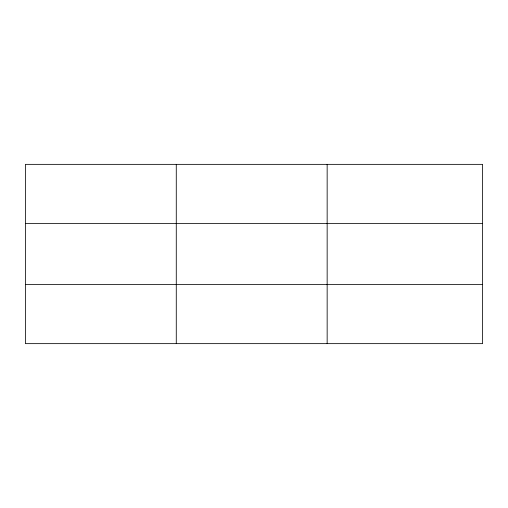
<?xml version="1.0" encoding="UTF-8"?>
<svg xmlns="http://www.w3.org/2000/svg" width="508" height="508" viewBox="0 0 508 508"><rect width="100%" height="100%" fill="white"/><g stroke="black" fill="none" stroke-linecap="round" stroke-linejoin="round"><path stroke-width="0.76" d="M176.276 164.357L176.276 343.643M327.152 164.357L327.152 343.643M482.6 223.52L482.6 164.357L25.4 164.357L25.4 343.643L482.6 343.643L482.6 223.52L25.4 223.52M25.4 284.48L482.6 284.48"/></g></svg>
